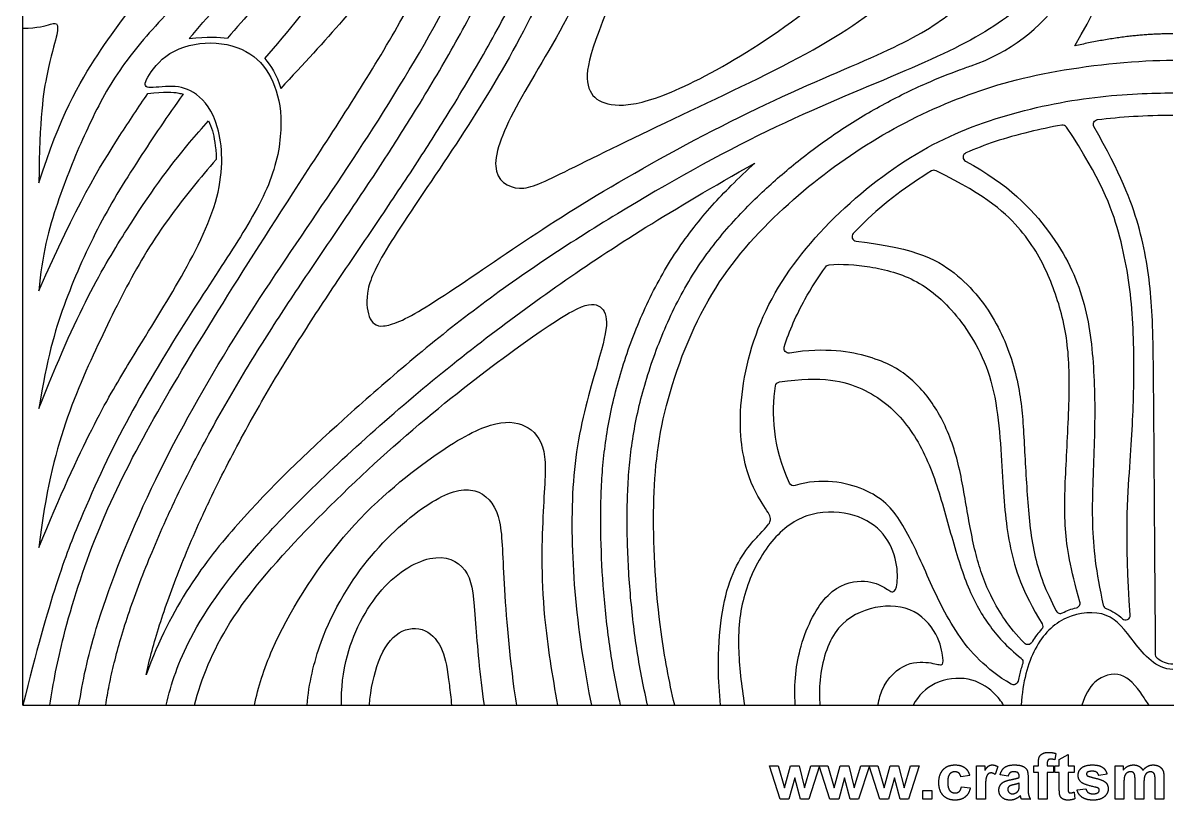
# Model space of a CAD drawing. Header units: millimetres. Extents: x -72 to 77, y -123 to 115.
# Drawn here: x -71.5 to 2.5, y -122.2 to -71.9 of the extents above; entities that cross this region are included whole.
import ezdxf

# ---------------------------------------------------------------- set-up
doc = ezdxf.new("R2010")
doc.units = ezdxf.units.MM
doc.header["$MEASUREMENT"] = 0
doc.layers.add('Layer 03', color=5, linetype='Continuous')

msp = doc.modelspace()

# ---------------------------------------------------------------- linework, layer by layer
at = {"layer": 'Layer 03'}
for p, q in [((-71.528, -116.053), (-71.528, 115.49)), ((-71.528, -116.053), (77.361, -116.053)), ((-4.658, -119.186), (-4.723, -119.589)), ((-4.436, -119.575), (-3.862, -119.242)), ((-3.862, -119.242), (-3.862, -119.983)), ((-22.503, -122.149), (-23.195, -119.983)), ((-23.195, -119.983), (-22.633, -119.983)), ((-22.633, -119.983), (-22.223, -121.402)), ((-22.223, -121.402), (-21.838, -119.983)), ((-21.838, -119.983), (-21.282, -119.983)), ((-21.282, -119.983), (-20.927, -121.402)), ((-20.927, -121.402), (-20.516, -119.983)), ((-19.955, -119.983), (-20.645, -122.149)), ((-20.516, -119.983), (-19.955, -119.983)), ((-19.281, -122.149), (-19.973, -119.983)), ((-19.973, -119.983), (-19.411, -119.983)), ((-19.411, -119.983), (-19.001, -121.402)), ((-19.001, -121.402), (-18.616, -119.983)), ((-18.616, -119.983), (-18.06, -119.983)), ((-18.06, -119.983), (-17.705, -121.402)), ((-17.705, -121.402), (-17.293, -119.983)), ((-16.732, -119.983), (-17.423, -122.149)), ((-17.293, -119.983), (-16.732, -119.983)), ((-16.059, -122.149), (-16.751, -119.983)), ((-16.751, -119.983), (-16.189, -119.983)), ((-16.189, -119.983), (-15.779, -121.402)), ((-15.779, -121.402), (-15.394, -119.983)), ((-15.394, -119.983), (-14.837, -119.983)), ((-14.837, -119.983), (-14.482, -121.402)), ((-14.482, -121.402), (-14.071, -119.983)), ((-13.51, -119.983), (-14.201, -122.149)), ((-14.071, -119.983), (-13.51, -119.983)), ((-9.788, -122.149), (-9.788, -119.983)), ((-9.788, -119.983), (-9.251, -119.983)), ((-9.251, -119.983), (-9.251, -120.288)), ((-6.084, -119.983), (-5.788, -119.983)), ((-6.084, -120.427), (-6.084, -119.983)), ((-5.788, -119.983), (-5.788, -119.82)), ((-5.214, -119.833), (-5.214, -119.983)), ((-5.214, -119.983), (-4.806, -119.983)), ((-4.806, -119.983), (-4.806, -120.427)), ((-4.714, -120.427), (-4.714, -119.983)), ((-4.714, -119.983), (-4.436, -119.983)), ((-4.436, -119.983), (-4.436, -119.575)), ((-3.862, -119.983), (-3.473, -119.983)), ((-3.473, -119.983), (-3.473, -120.427)), ((-0.825, -119.983), (-0.306, -119.983)), ((-0.825, -122.149), (-0.825, -119.983)), ((-0.306, -119.983), (-0.306, -120.276)), ((-10.232, -120.612), (-10.806, -120.705)), ((-8.418, -120.036), (-8.594, -120.539)), ((-7.751, -120.649), (-8.269, -120.575)), ((-7.029, -120.742), (-7.029, -120.684)), ((-5.788, -120.427), (-6.084, -120.427)), ((-5.788, -122.149), (-5.788, -120.427)), ((-4.806, -120.427), (-5.214, -120.427)), ((-5.214, -120.427), (-5.214, -122.149)), ((-4.436, -120.427), (-4.714, -120.427)), ((-4.436, -121.382), (-4.436, -120.427)), ((-3.473, -120.427), (-3.862, -120.427)), ((-3.862, -120.427), (-3.862, -121.322)), ((-1.344, -120.52), (-1.881, -120.612)), ((-21.556, -120.756), (-21.935, -122.149)), ((-21.19, -122.149), (-21.556, -120.756)), ((-18.334, -120.756), (-18.713, -122.149)), ((-17.967, -122.149), (-18.334, -120.756)), ((-15.112, -120.756), (-15.49, -122.149)), ((-14.745, -122.149), (-15.112, -120.756)), ((-10.769, -121.334), (-10.195, -121.409)), ((-9.214, -121.479), (-9.214, -122.149)), ((-7.029, -121.227), (-7.029, -121.112)), ((-6.455, -120.764), (-6.455, -121.435)), ((-3.288, -121.538), (-2.714, -121.464)), ((-0.251, -121.096), (-0.251, -122.149)), ((0.471, -122.149), (0.471, -120.962)), ((1.045, -121.108), (1.045, -122.149)), ((1.768, -122.149), (1.768, -120.91)), ((2.342, -120.76), (2.342, -122.149)), ((-21.935, -122.149), (-22.503, -122.149)), ((-20.645, -122.149), (-21.19, -122.149)), ((-18.713, -122.149), (-19.281, -122.149)), ((-17.423, -122.149), (-17.967, -122.149)), ((-15.49, -122.149), (-16.059, -122.149)), ((-14.201, -122.149), (-14.745, -122.149)), ((-13.269, -122.149), (-13.269, -121.575)), ((-13.269, -121.575), (-12.695, -121.575)), ((-12.695, -122.149), (-13.269, -122.149)), ((-12.695, -121.575), (-12.695, -122.149)), ((-9.214, -122.149), (-9.788, -122.149)), ((-6.306, -122.149), (-6.881, -122.149)), ((-5.214, -122.149), (-5.788, -122.149)), ((-3.482, -121.687), (-3.436, -122.122)), ((-0.251, -122.149), (-0.825, -122.149)), ((1.045, -122.149), (0.471, -122.149)), ((2.342, -122.149), (1.768, -122.149))]:
    msp.add_line(p, q, dxfattribs=at)
for centre, radius, start, end in [((-14.017, -63.285), 12.017, 288.82656, 0.76127), ((-4.217, -78.792), 0.3, 33.44303, 100.38845), ((-10.365, -80.579), 0.3, 114.22929, 241.98513), ((-12.544, -81.726), 0.3, 63.77826, 120.9139), ((-17.552, -85.719), 0.3, 136.75049, 263.6124), ((-3.391, -109.455), 0.3, 283.2948, 15.94611), ((-1.293, -109.526), 0.3, 192.42794, 250.27685), ((-4.367, -109.819), 0.3, 207.43365, 297.54751), ((-0.141, -110.243), 0.3, 226.71033, 3.90487)]:
    msp.add_arc(centre, radius, start, end, dxfattribs=at)
at = {"layer": 'Layer 03', "extrusion": (0, 0, -1)}
for centre, start, end in [((1.928, -78.443), 330.70918, 83.05508), ((19.311, -87.846), 35.91285, 84.75355), ((21.955, -92.96), 261.07083, 17.55108), ((22.508, -95.423), 7.90581, 81.80626), ((21.626, -101.553), 252.57522, 335.85272), ((5.806, -110.941), 148.2486, 222.67435), ((6.476, -111.838), 210.55631, 315.78796), ((7.09, -113.259), 128.71784, 197.76064), ((-2.099, -112.802), 305.74733, 359.60266), ((7.402, -114.443), 191.24699, 301.21539)]:
    msp.add_arc(centre, 0.3, start, end, dxfattribs=at)
at = {"layer": 'Layer 03'}
for points, degree in [([(-3.424, -73.377), (-1.117, -69.334), (-0.092, -65.494), (-0.401, -59.912), (-1.442, -53.938), (-4.854, -45.047), (-10.012, -35.587), (-15.482, -27.51), (-20.736, -19.745), (-26.159, -10.357), (-28.789, -2.979), (-30.401, 4.306), (-30.881, 12.472), (-30.259, 18.888), (-27.233, 26.728), (-22.379, 32.073), (-16.992, 36.189), (-11.12, 39.14), (-5.013, 40.922), (0.744, 41.473), (2.916, 41.473)], 3), ([(-45.973, -21.966), (-35.274, -27.44), (-26.757, -33.185), (-20.301, -39.223), (-13.167, -47.03), (-7.543, -54.908), (-4.276, -61.83), (-4.11, -65.706), (-5.106, -69.195), (-8.545, -72.345), (-14.408, -75.058), (-23.124, -78.544), (-33.13, -84.134), (-42.529, -90.337), (-51.079, -97.738), (-57.634, -103.962), (-61.892, -109.574), (-63.558, -114.1)], 3), ([(-21.048, -41.695), (-19.562, -43.162), (-15.578, -47.167), (-11.735, -52.229), (-8.045, -59.58), (-7.321, -63.746), (-8.429, -68.264), (-11.497, -71.588), (-15.559, -73.775), (-23.73, -77.098), (-33.536, -82.4), (-39.867, -86.509), (-46.048, -90.817), (-48.45, -91.788), (-49.191, -91.072), (-49.398, -89.234), (-48.271, -86.741), (-43.629, -80.053), (-39.731, -73.819), (-36.273, -66.746), (-33.909, -59.929), (-32.379, -52.03), (-32.193, -44.605), (-32.739, -39.324), (-34.312, -34.448), (-33.742, -33.331), (-31.714, -33.308), (-28.661, -35.108), (-24.491, -38.367), (-22.533, -40.228), (-21.048, -41.695)], 3), ([(-20.525, -44.965), (-19.014, -46.437), (-16.058, -49.583), (-12.509, -55.473), (-11.055, -60.725), (-11.338, -65.373), (-14.092, -69.492), (-19.751, -73.576), (-29.099, -77.909), (-37.079, -81.811), (-39.409, -83.015), (-41.569, -81.644), (-39.828, -77.394), (-35.64, -70.853), (-32.822, -63.532), (-30.941, -56.103), (-30.175, -48.471), (-30.741, -40.839), (-29.867, -39.587), (-27.819, -39.518), (-25.122, -40.747), (-22.036, -43.492), (-20.525, -44.965)], 3), ([(-21.66, -46.58), (-20.503, -47.611), (-17.276, -50.624), (-14.358, -56.995), (-14.322, -62.511), (-15.852, -67.102), (-22.652, -72.737), (-29.216, -76.435), (-32.606, -77.39), (-34.38, -77.039), (-35.163, -75.911), (-34.824, -73.569), (-32.162, -67.518), (-29.922, -61.15), (-28.77, -54.203), (-28.449, -47.373), (-27.885, -44.355), (-26.08, -43.932), (-24.218, -44.44), (-22.817, -45.549), (-21.66, -46.58)], 3), ([(-70.489, -82.235), (-69.141, -77.951), (-66.61, -73.555), (-63.253, -69.319), (-59.085, -64.1), (-58.507, -61.235), (-58.98, -59.395), (-60.005, -58.633), (-60.744, -58.595), (-60.796, -58.221), (-60.049, -57.089), (-58.393, -56), (-55.992, -56.328), (-54.551, -57.827), (-53.93, -60.17), (-54.305, -62.887), (-56.148, -65.445), (-59.177, -68.266), (-62.896, -71.889), (-65.715, -75.362), (-67.567, -79.086), (-69.355, -83.414), (-70.32, -86.959), (-70.489, -89.227)], 3), ([(-71.528, -72.231), (-70.579, -72.231), (-69.529, -71.865), (-69.277, -71.922), (-69.243, -72.562), (-69.951, -74.731), (-70.462, -78.02), (-70.489, -82.235)], 3), ([(2.916, -72.589), (-0.082, -72.589), (-3.424, -73.377)], 2), ([(-70.489, -105.844), (-67.72, -99.055), (-64.406, -93.404), (-61.478, -88.858), (-58.416, -82.984), (-58.704, -78.19), (-60.3, -76.277), (-61.816, -75.877), (-63.681, -76.208), (-63.681, -75.633), (-62.252, -73.664), (-59.342, -72.932), (-56.606, -73.699), (-55.229, -75.58), (-54.619, -78.177), (-55.229, -82.08), (-57.689, -86.184), (-60.759, -90.775), (-64.798, -97.386), (-67.828, -103.839), (-69.765, -108.961), (-71.528, -116.053)], 3), ([(-60.755, -72.894), (-59.567, -72.771), (-58.821, -72.784), (-58.283, -72.867)], 3), ([(-55.876, -74.197), (-55.475, -74.642), (-55.088, -75.227), (-54.84, -76.13)], 3), ([(-1.964, -78.145), (-0.486, -77.965), (1.145, -77.851), (2.916, -77.851)], 3), ([(-21.9, -101.676), (-22.993, -99.237), (-23.063, -97.231), (-22.806, -95.381)], 3), ([(-1.394, -109.809), (-0.996, -109.951), (-0.646, -110.18), (-0.347, -110.462)], 3), ([(2.916, -113.402), (2.534, -113.402), (2.207, -113.25), (1.924, -113.046)], 3), ([(-5.731, -119.415), (-5.673, -119.281), (-5.52, -119.196)], 2), ([(-5.52, -119.196), (-5.366, -119.112), (-5.131, -119.112)], 2), ([(-5.131, -119.112), (-4.89, -119.112), (-4.658, -119.186)], 2), ([(-11.951, -120.228), (-11.67, -119.927), (-11.19, -119.927)], 2), ([(-11.19, -119.927), (-10.797, -119.927), (-10.565, -120.096)], 2), ([(-9.251, -120.288), (-9.12, -120.072), (-9.016, -119.999)], 2), ([(-9.016, -119.999), (-8.911, -119.927), (-8.779, -119.927)], 2), ([(-8.779, -119.927), (-8.591, -119.927), (-8.418, -120.036)], 2), ([(-7.973, -120.086), (-7.763, -119.927), (-7.349, -119.927)], 2), ([(-7.349, -119.927), (-6.973, -119.927), (-6.789, -120.018)], 2), ([(-5.788, -119.82), (-5.788, -119.549), (-5.731, -119.415)], 2), ([(-5.16, -119.614), (-5.214, -119.671), (-5.214, -119.833)], 2), ([(-4.984, -119.557), (-5.107, -119.557), (-5.16, -119.614)], 2), ([(-4.723, -119.589), (-4.859, -119.557), (-4.984, -119.557)], 2), ([(-2.992, -120.12), (-2.769, -119.927), (-2.302, -119.927)], 2), ([(-2.302, -119.927), (-1.857, -119.927), (-1.641, -120.077)], 2), ([(-0.306, -120.276), (-0.023, -119.927), (0.367, -119.927)], 2), ([(0.367, -119.927), (0.575, -119.927), (0.728, -120.014)], 2), ([(1.284, -120.014), (1.449, -119.927), (1.635, -119.927)], 2), ([(1.635, -119.927), (1.873, -119.927), (2.037, -120.024)], 2), ([(-12.232, -121.068), (-12.232, -120.528), (-11.951, -120.228)], 2), ([(-11.532, -120.522), (-11.658, -120.672), (-11.658, -121.025)], 2), ([(-11.194, -120.372), (-11.406, -120.372), (-11.532, -120.522)], 2), ([(-10.935, -120.455), (-11.034, -120.372), (-11.194, -120.372)], 2), ([(-10.806, -120.705), (-10.835, -120.539), (-10.935, -120.455)], 2), ([(-10.565, -120.096), (-10.334, -120.266), (-10.232, -120.612)], 2), ([(-9.043, -120.512), (-9.123, -120.578), (-9.168, -120.752)], 2), ([(-8.849, -120.446), (-8.964, -120.446), (-9.043, -120.512)], 2), ([(-8.594, -120.539), (-8.731, -120.446), (-8.849, -120.446)], 2), ([(-8.269, -120.575), (-8.183, -120.245), (-7.973, -120.086)], 2), ([(-7.62, -120.433), (-7.701, -120.495), (-7.751, -120.649)], 2), ([(-7.396, -120.372), (-7.54, -120.372), (-7.62, -120.433)], 2), ([(-7.106, -120.443), (-7.182, -120.372), (-7.396, -120.372)], 2), ([(-7.029, -120.684), (-7.029, -120.515), (-7.106, -120.443)], 2), ([(-6.789, -120.018), (-6.605, -120.109), (-6.53, -120.249)], 2), ([(-6.53, -120.249), (-6.455, -120.389), (-6.455, -120.764)], 2), ([(-3.214, -120.598), (-3.214, -120.314), (-2.992, -120.12)], 2), ([(-2.957, -121.089), (-3.214, -120.912), (-3.214, -120.598)], 2), ([(-2.612, -120.399), (-2.677, -120.444), (-2.677, -120.517)], 2), ([(-2.677, -120.517), (-2.677, -120.579), (-2.62, -120.623)], 2), ([(-2.62, -120.623), (-2.543, -120.681), (-2.086, -120.787)], 2), ([(-2.288, -120.334), (-2.514, -120.334), (-2.612, -120.399)], 2), ([(-2.012, -120.406), (-2.109, -120.334), (-2.288, -120.334)], 2), ([(-1.881, -120.612), (-1.915, -120.478), (-2.012, -120.406)], 2), ([(-1.641, -120.077), (-1.425, -120.227), (-1.344, -120.52)], 2), ([(-0.206, -120.649), (-0.251, -120.784), (-0.251, -121.096)], 2), ([(-0.057, -120.443), (-0.161, -120.514), (-0.206, -120.649)], 2), ([(0.177, -120.372), (0.047, -120.372), (-0.057, -120.443)], 2), ([(0.348, -120.416), (0.285, -120.372), (0.177, -120.372)], 2), ([(0.441, -120.553), (0.411, -120.461), (0.348, -120.416)], 2), ([(0.471, -120.962), (0.471, -120.645), (0.441, -120.553)], 2), ([(0.728, -120.014), (0.88, -120.101), (0.978, -120.276)], 2), ([(0.978, -120.276), (1.12, -120.101), (1.284, -120.014)], 2), ([(1.092, -120.66), (1.045, -120.802), (1.045, -121.108)], 2), ([(1.243, -120.445), (1.138, -120.519), (1.092, -120.66)], 2), ([(1.467, -120.372), (1.348, -120.372), (1.243, -120.445)], 2), ([(1.709, -120.494), (1.63, -120.372), (1.467, -120.372)], 2), ([(1.768, -120.91), (1.768, -120.588), (1.709, -120.494)], 2), ([(2.037, -120.024), (2.202, -120.122), (2.283, -120.31)], 2), ([(2.283, -120.31), (2.342, -120.449), (2.342, -120.76)], 2), ([(-11.951, -121.903), (-12.232, -121.602), (-12.232, -121.068)], 2), ([(-11.658, -121.025), (-11.658, -121.418), (-11.529, -121.58)], 2), ([(-10.916, -121.65), (-10.812, -121.558), (-10.769, -121.334)], 2), ([(-10.195, -121.409), (-10.283, -121.803), (-10.531, -122.004)], 2), ([(-9.168, -120.752), (-9.214, -120.926), (-9.214, -121.479)], 2), ([(-8.344, -121.564), (-8.344, -121.38), (-8.258, -121.237)], 2), ([(-8.258, -121.237), (-8.172, -121.093), (-8.018, -121.016)], 2), ([(-8.018, -121.016), (-7.863, -120.94), (-7.573, -120.883)], 2), ([(-7.662, -121.3), (-7.769, -121.379), (-7.769, -121.502)], 2), ([(-7.363, -121.2), (-7.591, -121.251), (-7.662, -121.3)], 2), ([(-7.573, -120.883), (-7.18, -120.807), (-7.029, -120.742)], 2), ([(-7.029, -121.112), (-7.134, -121.149), (-7.363, -121.2)], 2), ([(-7.05, -121.506), (-7.029, -121.432), (-7.029, -121.227)], 2), ([(-6.455, -121.435), (-6.455, -121.722), (-6.423, -121.858)], 2), ([(-4.418, -121.79), (-4.436, -121.689), (-4.436, -121.382)], 2), ([(-3.862, -121.322), (-3.862, -121.593), (-3.851, -121.638)], 2), ([(-2.076, -121.372), (-2.771, -121.216), (-2.957, -121.089)], 2), ([(-2.714, -121.464), (-2.677, -121.628), (-2.565, -121.713)], 2), ([(-2.086, -120.787), (-1.629, -120.893), (-1.449, -121.045)], 2), ([(-1.884, -121.449), (-1.927, -121.407), (-2.076, -121.372)], 2), ([(-1.844, -121.559), (-1.844, -121.492), (-1.884, -121.449)], 2), ([(-1.269, -121.474), (-1.269, -121.774), (-1.518, -121.989)], 2), ([(-1.449, -121.045), (-1.269, -121.198), (-1.269, -121.474)], 2), ([(-11.196, -122.205), (-11.669, -122.205), (-11.951, -121.903)], 2), ([(-11.529, -121.58), (-11.4, -121.742), (-11.182, -121.742)], 2), ([(-10.531, -122.004), (-10.779, -122.205), (-11.196, -122.205)], 2), ([(-11.182, -121.742), (-11.02, -121.742), (-10.916, -121.65)], 2), ([(-8.151, -122.023), (-8.344, -121.842), (-8.344, -121.564)], 2), ([(-7.625, -122.205), (-7.959, -122.205), (-8.151, -122.023)], 2), ([(-7.769, -121.502), (-7.769, -121.622), (-7.683, -121.71)], 2), ([(-7.683, -121.71), (-7.598, -121.797), (-7.464, -121.797)], 2), ([(-7.269, -122.132), (-7.436, -122.205), (-7.625, -122.205)], 2), ([(-7.464, -121.797), (-7.316, -121.797), (-7.181, -121.696)], 2), ([(-6.956, -121.915), (-7.102, -122.06), (-7.269, -122.132)], 2), ([(-7.181, -121.696), (-7.081, -121.618), (-7.05, -121.506)], 2), ([(-6.936, -121.981), (-6.95, -121.931), (-6.956, -121.915)], 2), ([(-6.881, -122.149), (-6.903, -122.093), (-6.936, -121.981)], 2), ([(-6.423, -121.858), (-6.392, -121.994), (-6.306, -122.149)], 2), ([(-4.339, -122.016), (-4.396, -121.933), (-4.418, -121.79)], 2), ([(-4.158, -122.152), (-4.281, -122.1), (-4.339, -122.016)], 2), ([(-3.883, -122.205), (-4.036, -122.205), (-4.158, -122.152)], 2), ([(-3.436, -122.122), (-3.633, -122.205), (-3.883, -122.205)], 2), ([(-3.851, -121.638), (-3.84, -121.683), (-3.801, -121.713)], 2), ([(-3.801, -121.713), (-3.763, -121.742), (-3.707, -121.742)], 2), ([(-3.707, -121.742), (-3.629, -121.742), (-3.482, -121.687)], 2), ([(-2.951, -122.025), (-3.209, -121.846), (-3.288, -121.538)], 2), ([(-2.252, -122.205), (-2.694, -122.205), (-2.951, -122.025)], 2), ([(-2.565, -121.713), (-2.453, -121.797), (-2.252, -121.797)], 2), ([(-2.252, -121.797), (-2.031, -121.797), (-1.919, -121.714)], 2), ([(-1.518, -121.989), (-1.766, -122.205), (-2.252, -122.205)], 2), ([(-1.919, -121.714), (-1.844, -121.656), (-1.844, -121.559)], 2)]:
    msp.add_open_spline(points, degree=degree, dxfattribs=at)
for points, knots in [([(-67.899, -116.053), (-67.672, -114.554), (-66.893, -110.849), (-63.758, -102.683), (-58.6, -93.222), (-53.131, -85.146), (-47.877, -77.381), (-42.453, -67.993), (-39.823, -60.615), (-38.211, -53.329), (-37.732, -45.163), (-38.353, -38.747), (-41.379, -30.907), (-46.234, -25.562), (-51.62, -21.447), (-57.493, -18.496), (-63.599, -16.713), (-69.356, -16.163), (-71.528, -16.163)], [11.932419, 11.932419, 11.932419, 11.932419, 15.95116, 21.268213, 26.585267, 31.90232, 37.219373, 42.536427, 47.85348, 53.170533, 58.487587, 63.80464, 69.121693, 74.438747, 79.7558, 85.072853, 90.389906, 95.70696, 95.70696, 95.70696, 95.70696]), ([(-66.169, -116.053), (-66.101, -115.624), (-65.937, -114.708), (-65.614, -113.266), (-65.18, -111.674), (-64.625, -109.941), (-63.951, -108.075), (-63.165, -106.104), (-62.39, -104.323), (-61.538, -102.489), (-60.258, -99.908), (-58.73, -97.105), (-57.115, -94.369), (-55.485, -91.744), (-53.302, -88.433), (-50.654, -84.548), (-48.165, -80.817), (-46.223, -77.756), (-44.709, -75.244), (-43.496, -73.138), (-42.336, -71.003), (-40.987, -68.321), (-39.87, -65.701), (-38.986, -63.193), (-38.245, -60.815), (-37.464, -57.842), (-36.771, -54.193), (-36.35, -50.474), (-36.203, -47.453), (-36.201, -45.401), (-36.235, -44.029), (-36.317, -42.602), (-36.513, -40.893), (-36.825, -39.162), (-37.264, -37.394), (-37.831, -35.591), (-38.523, -33.779), (-39.34, -31.995), (-40.279, -30.288), (-41.338, -28.705), (-42.483, -27.256), (-43.687, -25.93), (-45.259, -24.388), (-47.303, -22.615), (-49.896, -20.716), (-52.683, -19.029), (-55.303, -17.74), (-57.25, -16.953), (-58.22, -16.609), (-58.473, -16.523)], [9.804797, 9.804797, 9.804797, 9.804797, 10.672219, 11.664177, 12.753979, 13.967544, 15.297299, 16.715164, 18.205785, 19.176041, 20.752509, 23.959977, 25.549564, 27.096005, 30.130886, 33.470125, 36.484465, 39.088543, 40.708693, 42.341396, 43.943086, 45.559821, 48.337323, 49.625626, 50.86943, 53.310162, 55.762554, 58.281688, 60.779916, 61.799877, 62.38097, 63.519028, 64.653799, 65.816353, 67.028285, 68.290934, 69.587952, 70.902081, 72.207251, 73.475974, 74.702529, 75.892484, 77.049616, 79.098947, 81.293653, 83.461603, 85.598052, 87.120266, 87.654178, 87.654178, 87.654178, 87.654178]), ([(-69.776, -116.053), (-69.577, -114.65), (-68.927, -111.345), (-66.893, -104.888), (-63.706, -98.483), (-59.401, -91.283), (-53.863, -82.575), (-46.994, -72.134), (-42.882, -63.479), (-41.77, -55.201), (-42.709, -49.043), (-45.096, -46.52), (-45.592, -45.997), (-45.344, -45.391), (-44.021, -43.545), (-43.183, -39.273), (-44.548, -32.613), (-48.709, -26.833), (-54.581, -22.059), (-60.296, -19.659), (-66.642, -18.376), (-70.198, -18.282), (-71.528, -18.282)], [9.249422, 9.249422, 9.249422, 9.249422, 12.494051, 16.658735, 20.823418, 24.988102, 29.152786, 33.317469, 37.482153, 41.646837, 45.81152, 49.976204, 54.140888, 58.305571, 62.470255, 66.634939, 70.799622, 74.964306, 79.12899, 83.293673, 87.458357, 91.623041, 91.623041, 91.623041, 91.623041]), ([(-63.558, -114.1), (-63.5, -113.838), (-63.315, -113.046), (-62.94, -111.674), (-62.385, -109.941), (-61.712, -108.075), (-60.926, -106.104), (-60.151, -104.323), (-59.298, -102.489), (-58.019, -99.908), (-56.49, -97.105), (-54.876, -94.369), (-53.246, -91.744), (-51.063, -88.433), (-48.415, -84.548), (-45.925, -80.817), (-43.983, -77.756), (-42.47, -75.244), (-41.257, -73.138), (-40.097, -71.003), (-38.748, -68.321), (-37.631, -65.701), (-36.746, -63.193), (-36.006, -60.815), (-35.225, -57.842), (-34.531, -54.193), (-34.11, -50.474), (-33.963, -47.453), (-33.961, -45.401), (-33.995, -44.029), (-34.078, -42.602), (-34.274, -40.893), (-34.585, -39.162), (-35.024, -37.394), (-35.591, -35.591), (-36.284, -33.779), (-37.1, -31.995), (-38.04, -30.288), (-39.099, -28.705), (-40.243, -27.256), (-41.447, -25.93), (-43.019, -24.388), (-44.532, -23.076), (-45.657, -22.204), (-45.973, -21.966)], [11.128282, 11.128282, 11.128282, 11.128282, 11.664177, 12.753979, 13.967544, 15.2973, 16.715164, 18.205785, 19.176041, 20.752509, 23.959977, 25.549565, 27.096005, 30.130886, 33.470125, 36.484465, 39.088543, 40.708694, 42.341396, 43.943086, 45.559821, 48.337323, 49.625626, 50.869431, 53.310162, 55.762554, 58.281688, 60.779916, 61.799877, 62.38097, 63.519028, 64.653799, 65.816353, 67.028285, 68.290934, 69.587952, 70.902081, 72.207251, 73.475974, 74.702529, 75.892483, 77.049616, 79.098947, 79.890081, 79.890081, 79.890081, 79.890081]), ([(-55.876, -74.197), (-54.361, -72.461), (-51.199, -68.564), (-48.539, -64.275), (-46.806, -58.481), (-47.214, -53.959), (-49.126, -50.303), (-51.513, -49.711), (-52.871, -50.237), (-53.44, -50.762), (-53.725, -50.193), (-53.703, -48.441), (-52.783, -46.536), (-50.747, -45.353), (-47.725, -45.353), (-45.316, -47.259), (-43.673, -50.522), (-43.246, -53.933), (-43.871, -58.955), (-45.003, -62.565), (-47.21, -67.001), (-50.429, -71.431), (-53.366, -74.549), (-54.84, -76.13)], [9.776138, 9.776138, 9.776138, 9.776138, 12.771959, 15.964949, 19.157939, 22.350928, 25.543918, 28.736908, 31.929898, 35.122887, 38.315877, 41.508867, 44.701857, 47.894846, 51.087836, 54.280826, 57.473816, 60.666805, 63.859795, 67.052785, 70.245775, 73.438765, 76.21986, 76.21986, 76.21986, 76.21986]), ([(-60.755, -72.894), (-59.585, -71.49), (-56.945, -68.653), (-54.071, -64.798), (-52.308, -60.965), (-52.254, -57.016), (-54.102, -55.078), (-55.861, -55.132), (-56.669, -55.401), (-56.669, -55.06), (-56.435, -53.355), (-54.671, -51.411), (-51.875, -51.464), (-49.417, -52.853), (-48.438, -56.558), (-48.883, -59.977), (-50.896, -63.735), (-53.099, -67.095), (-55.901, -70.149), (-57.705, -72.189), (-58.283, -72.867)], [6.188163, 6.188163, 6.188163, 6.188163, 8.655696, 11.540928, 14.42616, 17.311392, 20.196624, 23.081856, 25.967088, 28.85232, 31.737552, 34.622784, 37.508017, 40.393249, 43.278481, 46.163713, 49.048945, 51.934177, 54.819409, 56.148312, 56.148312, 56.148312, 56.148312]), ([(-31.088, -116.053), (-31.094, -116.027), (-31.372, -114.803), (-31.842, -112.33), (-32.262, -108.611), (-32.409, -105.59), (-32.411, -103.537), (-32.378, -102.166), (-32.295, -100.739), (-32.099, -99.029), (-31.788, -97.299), (-31.348, -95.53), (-30.782, -93.728), (-30.089, -91.915), (-29.273, -90.131), (-28.333, -88.424), (-27.274, -86.841), (-26.129, -85.392), (-24.926, -84.067), (-23.354, -82.525), (-21.309, -80.751), (-18.717, -78.852), (-15.93, -77.166), (-13.31, -75.876), (-11.362, -75.089), (-10.392, -74.746), (-10.139, -74.659)], [53.25651, 53.25651, 53.25651, 53.25651, 53.310162, 55.762554, 58.281688, 60.779916, 61.799877, 62.38097, 63.519028, 64.653799, 65.816353, 67.028285, 68.290934, 69.587952, 70.902081, 72.207251, 73.475974, 74.702529, 75.892483, 77.049616, 79.098947, 81.293653, 83.461603, 85.598052, 87.120266, 87.654178, 87.654178, 87.654178, 87.654178]), ([(-29.333, -116.053), (-29.698, -114.506), (-30.46, -110.459), (-30.881, -103.3), (-30.259, -96.883), (-27.233, -89.044), (-22.379, -83.699), (-16.992, -79.583), (-11.12, -76.632), (-5.013, -74.85), (0.744, -74.299), (2.916, -74.299)], [49.81982, 49.81982, 49.81982, 49.81982, 53.170533, 58.487587, 63.80464, 69.121693, 74.438747, 79.7558, 85.072853, 90.389906, 95.70696, 95.70696, 95.70696, 95.70696]), ([(-70.489, -89.227), (-68.023, -83.572), (-65.917, -80.178), (-64.037, -77.321), (-63.442, -76.46)], [0, 0, 0, 0, 2.885232, 4.220726, 4.220726, 4.220726, 4.220726]), ([(-61.15, -76.502), (-62.157, -77.887), (-64.384, -81.206), (-66.738, -85.076), (-68.991, -90.172), (-69.971, -93.592), (-70.489, -96.845)], [58.314464, 58.314464, 58.314464, 58.314464, 60.589873, 63.475105, 66.360337, 69.245569, 69.245569, 69.245569, 69.245569]), ([(-63.442, -76.46), (-62.34, -76.326), (-61.706, -76.352), (-61.241, -76.473), (-61.15, -76.502)], [0, 0, 0, 0, 1.071797, 1.350639, 1.350639, 1.350639, 1.350639]), ([(-26.367, -116.053), (-26.448, -115.237), (-26.628, -111.929), (-25.903, -107.18), (-23.516, -104.657), (-23.02, -104.133), (-23.268, -103.527), (-24.591, -101.681), (-25.429, -97.41), (-24.064, -90.75), (-19.903, -84.97), (-14.032, -80.196), (-8.317, -77.796), (-1.97, -76.512), (1.585, -76.419), (2.916, -76.419)], [40.338871, 40.338871, 40.338871, 40.338871, 41.646837, 45.81152, 49.976204, 54.140888, 58.305571, 62.470255, 66.634939, 70.799622, 74.964306, 79.12899, 83.293673, 87.458357, 91.623041, 91.623041, 91.623041, 91.623041]), ([(-70.489, -96.845), (-68.062, -90.628), (-64.513, -84.604), (-61.777, -80.801), (-59.927, -78.69), (-59.502, -78.215)], [0, 0, 0, 0, 3.19299, 6.38598, 7.304874, 7.304874, 7.304874, 7.304874]), ([(-59.502, -78.215), (-59.415, -78.412), (-59.198, -79.007), (-59.045, -79.81), (-59.009, -80.724)], [3.76935, 3.76935, 3.76935, 3.76935, 4.287188, 5.17291, 5.17291, 5.17291, 5.17291]), ([(-4.271, -78.496), (-5.016, -78.633), (-7.492, -79.168), (-9.286, -79.764), (-10.488, -80.305)], [3.339173, 3.339173, 3.339173, 3.339173, 4.566098, 7.71629, 7.71629, 7.71629, 7.71629]), ([(0.158, -110.223), (-0.194, -105.056), (0.187, -99.98), (0.44, -95.661), (0.375, -90.289), (-0.389, -85.57), (-1.723, -82.023), (-3.966, -78.626)], [-21.937017, -21.937017, -21.937017, -21.937017, -17.737356, -13.303016, -8.868677, -4.434338, -0.070216, -0.070216, -0.070216, -0.070216]), ([(1.799, -112.804), (1.741, -104.528), (1.672, -94.398), (1.6, -89.618), (0.908, -85.123), (-0.448, -81.696), (-2.19, -78.59)], [-23.649692, -23.649692, -23.649692, -23.649692, -17.763421, -11.842281, -5.92114, -0.23268, -0.23268, -0.23268, -0.23268]), ([(-59.009, -80.724), (-59.542, -81.337), (-61.615, -83.785), (-63.947, -87.18), (-66.321, -91.916), (-68.913, -97.581), (-70.074, -102.264), (-70.489, -105.844)], [78.790982, 78.790982, 78.790982, 78.790982, 79.824744, 83.017734, 86.210724, 89.403713, 92.596703, 92.596703, 92.596703, 92.596703]), ([(-62.25, -116.053), (-61.935, -114.647), (-60.873, -111.529), (-56.703, -105.597), (-46.935, -96.369), (-36.802, -88.58), (-29.672, -84.082), (-24.135, -80.96)], [58.894566, 58.894566, 58.894566, 58.894566, 64.738929, 71.932143, 79.125358, 86.318572, 93.511786, 93.511786, 93.511786, 93.511786]), ([(-32.84, -116.053), (-32.876, -115.887), (-33.167, -114.537), (-33.619, -111.96), (-33.992, -108.359), (-34.121, -105.453), (-34.12, -103.492), (-34.088, -102.15), (-34.009, -100.737), (-33.825, -99.032), (-33.531, -97.291), (-33.116, -95.517), (-32.581, -93.715), (-31.926, -91.899), (-31.151, -90.092), (-30.253, -88.329), (-29.233, -86.66), (-28.111, -85.117), (-26.927, -83.707), (-25.608, -82.322), (-24.662, -81.432), (-24.135, -80.96)], [52.670573, 52.670573, 52.670573, 52.670573, 53.010865, 55.428268, 57.891308, 60.238728, 61.234161, 61.807813, 62.918898, 64.059999, 65.231319, 66.444088, 67.696656, 68.984225, 70.29722, 71.621083, 72.932455, 74.202496, 75.426788, 76.608299, 78.020514, 78.020514, 78.020514, 78.020514]), ([(-12.699, -81.469), (-14.208, -82.372), (-16.002, -83.704), (-17.55, -85.278), (-17.771, -85.513)], [9.682815, 9.682815, 9.682815, 9.682815, 13.698295, 14.388523, 14.388523, 14.388523, 14.388523]), ([(-3.102, -109.373), (-3.733, -107.166), (-4.168, -104.575), (-4.02, -100.716), (-3.71, -95.464), (-3.902, -91.783), (-4.989, -88.349), (-6.591, -85.394), (-9.028, -83.123), (-12.412, -81.457)], [-21.36067, -21.36067, -21.36067, -21.36067, -18.426208, -15.355174, -12.284139, -9.213104, -6.142069, -3.071034, -0.043293, -0.043293, -0.043293, -0.043293]), ([(-10.506, -80.845), (-7.714, -82.33), (-4.612, -85.627), (-2.664, -89.746), (-2.119, -94.452), (-2.13, -99.2), (-2.428, -104.371), (-2.072, -107.384), (-1.586, -109.59)], [0.215161, 0.215161, 0.215161, 0.215161, 3.653109, 7.306219, 10.959329, 14.612439, 18.265549, 21.829038, 21.829038, 21.829038, 21.829038]), ([(-17.586, -86.017), (-13.567, -86.467), (-10.662, -88.173), (-8.182, -91.507), (-6.953, -95.355), (-6.729, -98.522), (-6.521, -102.759), (-6.161, -106.452), (-5.324, -108.629), (-4.634, -109.958)], [0.13555, 0.13555, 0.13555, 0.13555, 2.988298, 5.976596, 8.964894, 11.953192, 14.94149, 17.929788, 20.727201, 20.727201, 20.727201, 20.727201]), ([(-22.241, -92.87), (-21.907, -91.813), (-21.144, -90.072), (-20.054, -88.36), (-19.554, -87.669)], [-20.901426, -20.901426, -20.901426, -20.901426, -18.264394, -16.401003, -16.401003, -16.401003, -16.401003]), ([(-19.338, -87.546), (-18.534, -87.473), (-16.705, -87.583), (-13.573, -88.395), (-10.89, -90.757), (-8.398, -95.02), (-8.138, -101.708), (-7.77, -105.788), (-6.841, -108.698), (-5.55, -110.783)], [-20.390991, -20.390991, -20.390991, -20.390991, -17.613412, -14.677843, -11.742275, -8.806706, -5.871137, -2.935569, -0.088937, -0.088937, -0.088937, -0.088937]), ([(-60.422, -116.053), (-59.978, -114.334), (-58.413, -110.449), (-53.038, -104.38), (-46.228, -97.988), (-39.728, -92.992), (-35.49, -90.096), (-34.165, -90.004), (-33.548, -91.052), (-34.134, -93.395), (-35.87, -99.171), (-36.108, -105.509), (-35.615, -111.208), (-34.94, -115), (-34.728, -116.053)], [64.760541, 64.760541, 64.760541, 64.760541, 68.426688, 72.703356, 76.980024, 81.256692, 85.53336, 89.810028, 94.086696, 98.363364, 102.640032, 106.916701, 111.193369, 112.828029, 112.828029, 112.828029, 112.828029]), ([(-6.691, -112.047), (-7.729, -110.98), (-8.995, -108.941), (-9.87, -106.445), (-10.477, -103.078), (-11.009, -99.827), (-12.277, -96.805), (-14.115, -94.702), (-16.23, -93.474), (-19.532, -92.884), (-21.908, -93.257)], [-18.823694, -18.823694, -18.823694, -18.823694, -16.641195, -14.263882, -11.886568, -9.509254, -7.131941, -4.754627, -2.377313, -0.144756, -0.144756, -0.144756, -0.144756]), ([(-22.551, -95.125), (-19.737, -94.72), (-16.929, -95.413), (-14.294, -97.56), (-12.575, -100.842), (-11.541, -104.701), (-10.46, -108.413), (-9.111, -110.846), (-7.863, -112.254), (-6.902, -113.024)], [0.065085, 0.065085, 0.065085, 0.065085, 2.571508, 5.143017, 7.714525, 10.286034, 12.857542, 15.429051, 17.865159, 17.865159, 17.865159, 17.865159]), ([(-56.536, -116.053), (-56.309, -114.907), (-55.258, -111.602), (-51.002, -104.697), (-44.633, -99.499), (-40.981, -97.579), (-38.92, -97.766), (-37.515, -99.264), (-37.754, -101.736), (-37.846, -103.528), (-37.939, -105.32), (-38.048, -109.272), (-37.262, -114.186), (-36.913, -116.053)], [54.055608, 54.055608, 54.055608, 54.055608, 56.460037, 60.803116, 65.146196, 69.489276, 73.832356, 78.175435, 82.518515, 82.518515, 82.518515, 86.861595, 89.827904, 89.827904, 89.827904, 89.827904]), ([(-7.558, -114.7), (-9.199, -113.705), (-11.277, -111.443), (-13.006, -107.597), (-14.61, -103.993), (-16.537, -101.943), (-19.864, -101.315), (-21.536, -101.84)], [-14.343261, -14.343261, -14.343261, -14.343261, -11.635753, -8.726814, -5.817876, -2.908938, -0.137879, -0.137879, -0.137879, -0.137879]), ([(-53.133, -116.053), (-53.016, -114.679), (-52.175, -111.041), (-49.11, -106.05), (-44.752, -102.393), (-42.098, -101.792), (-40.495, -103.545), (-40.495, -105.916), (-40.395, -107.828), (-40.294, -109.74), (-40.067, -112.736), (-39.635, -115.7), (-39.58, -116.053)], [39.001221, 39.001221, 39.001221, 39.001221, 41.590752, 45.749827, 49.908903, 54.067978, 58.227053, 62.386128, 62.386128, 62.386128, 66.545204, 67.110283, 67.110283, 67.110283, 67.110283]), ([(-21.527, -116.053), (-21.623, -114.651), (-21.3, -111.909), (-19.486, -108.439), (-17.099, -107.848), (-15.742, -108.373), (-15.172, -108.899), (-14.887, -108.33), (-14.909, -106.578), (-15.829, -104.672), (-17.866, -103.49), (-20.888, -103.49), (-23.297, -105.395), (-24.939, -108.658), (-25.341, -111.863), (-25.02, -114.819), (-24.807, -116.053)], [19.647639, 19.647639, 19.647639, 19.647639, 22.350928, 25.543918, 28.736908, 31.929898, 35.122887, 38.315877, 41.508867, 44.701857, 47.894846, 51.087836, 54.280826, 57.473816, 60.666805, 63.280774, 63.280774, 63.280774, 63.280774]), ([(-50.91, -116.053), (-50.919, -114.987), (-50.651, -112.219), (-48.253, -107.863), (-44.53, -105.956), (-42.442, -107.364), (-42.351, -109.089), (-42.222, -110.777), (-42.117, -112.157), (-41.956, -114.09), (-41.677, -116.053)], [27.154837, 27.154837, 27.154837, 27.154837, 29.518819, 33.208672, 36.898524, 40.588376, 44.278229, 44.278229, 44.278229, 47.297394, 47.297394, 47.297394, 47.297394]), ([(-16.173, -116.053), (-16.14, -115.855), (-15.854, -114.624), (-14.51, -113.215), (-12.751, -113.269), (-11.944, -113.538), (-11.944, -113.197), (-12.177, -111.492), (-13.941, -109.547), (-16.737, -109.601), (-19.195, -110.99), (-19.978, -113.953), (-19.97, -115.588), (-19.929, -116.053)], [16.787584, 16.787584, 16.787584, 16.787584, 17.311392, 20.196624, 23.081856, 25.967088, 28.85232, 31.737552, 34.622784, 37.508017, 40.393249, 43.278481, 44.430913, 44.430913, 44.430913, 44.430913]), ([(2.916, -113.74), (1.844, -113.74), (0.266, -111.859), (-1.129, -109.866), (-4.153, -110.131), (-6.143, -112.121), (-6.809, -114.555), (-6.905, -116.053)], [0, 0, 0, 0, 2.577747, 5.155495, 7.733242, 10.31099, 12.814939, 12.814939, 12.814939, 12.814939]), ([(-4.229, -110.085), (-3.943, -109.936), (-3.643, -109.824), (-3.327, -109.749), (-3.322, -109.748)], [-6.5543927, -6.5543927, -6.5543927, -6.5543927, -5.8827576, -5.8717394, -5.8717394, -5.8717394, -5.8717394]), ([(-49.095, -116.053), (-49.019, -115.012), (-48.503, -112.801), (-47.275, -111.101), (-45.356, -110.966), (-44.245, -112.448), (-44.043, -113.727), (-43.92, -114.776), (-43.875, -115.159), (-43.827, -115.596), (-43.775, -116.053)], [15.537368, 15.537368, 15.537368, 15.537368, 17.277559, 19.437254, 21.596949, 23.756644, 25.916339, 25.916339, 25.916339, 26.703343, 26.703343, 26.703343, 26.703343]), ([(-5.585, -111.145), (-5.801, -111.379), (-6.019, -111.661), (-6.202, -111.964), (-6.217, -111.99)], [7.6634369, 7.6634369, 7.6634369, 7.6634369, 8.2358606, 8.2894014, 8.2894014, 8.2894014, 8.2894014]), ([(-6.804, -113.35), (-6.844, -113.475), (-6.958, -113.855), (-7.051, -114.22), (-7.107, -114.501)], [9.1733032, 9.1733032, 9.1733032, 9.1733032, 9.4124122, 9.9057921, 9.9057921, 9.9057921, 9.9057921]), ([(1.385, -116.053), (1.229, -115.852), (0.643, -114.94), (-0.331, -113.78), (-2.127, -114.261), (-2.781, -115.395), (-2.968, -116.053)], [1.31046, 1.31046, 1.31046, 1.31046, 1.889826, 3.779653, 5.669479, 7.088671, 7.088671, 7.088671, 7.088671]), ([(-8.043, -116.053), (-8.179, -115.818), (-8.682, -115.147), (-10.22, -114.136), (-12.599, -114.461), (-13.555, -115.437), (-13.897, -116.053)], [19.171884, 19.171884, 19.171884, 19.171884, 21.004168, 23.337964, 25.671761, 27.9434, 27.9434, 27.9434, 27.9434])]:
    msp.add_open_spline(points, degree=3, knots=knots, dxfattribs=at)

doc.saveas('drawing.dxf')
